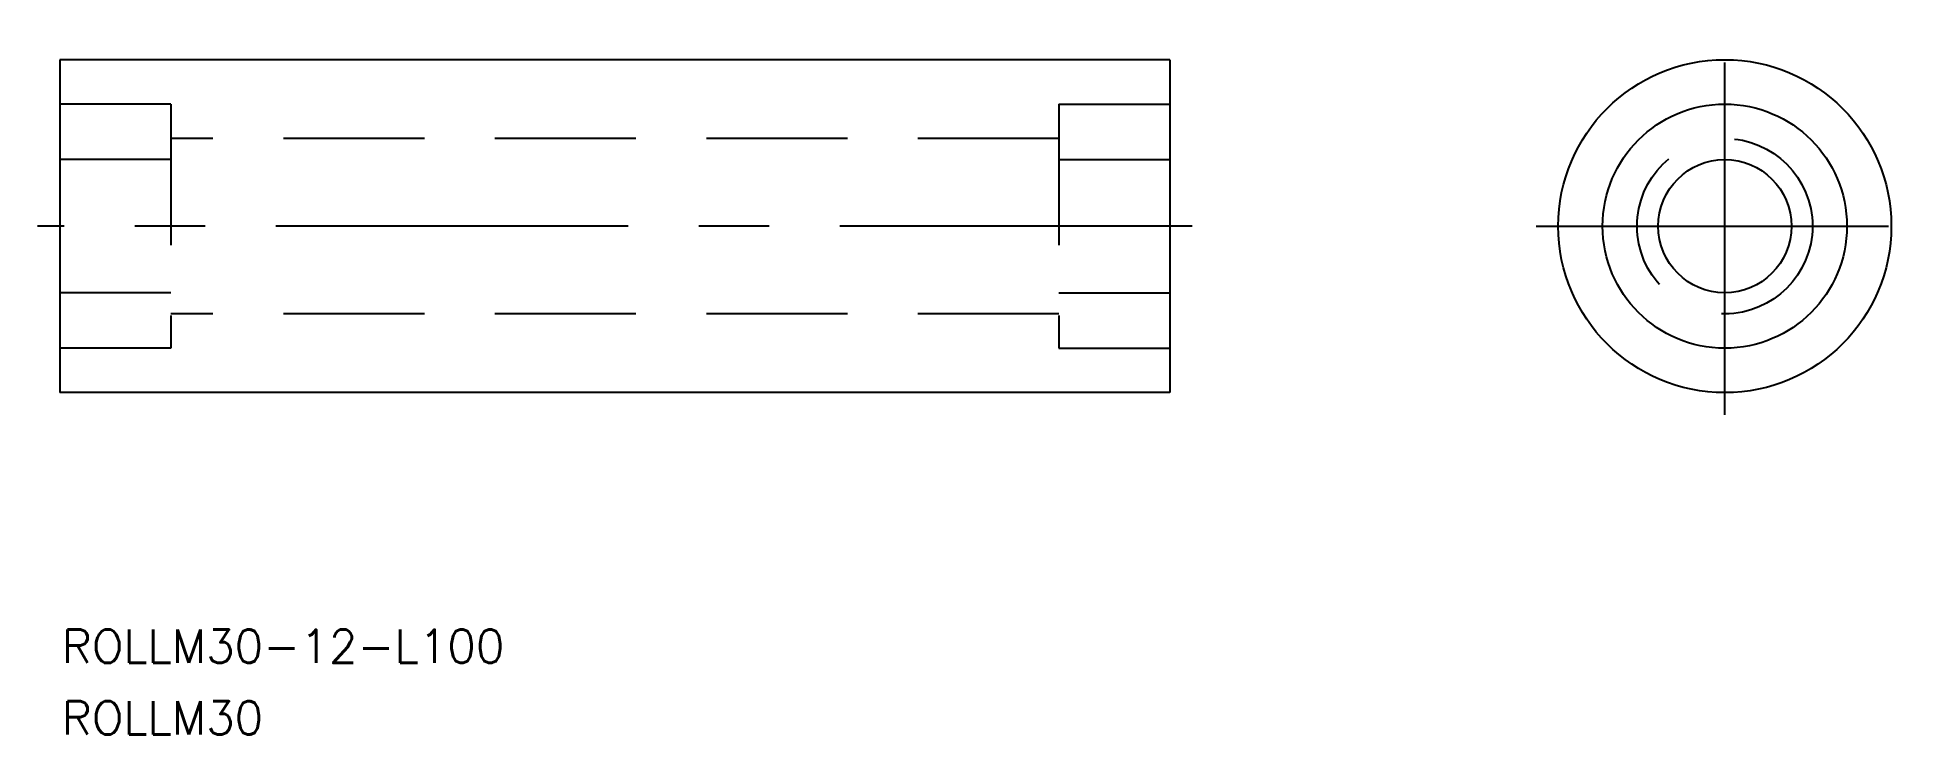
# Model space of a CAD drawing. Extents: x -2 to 167, y -46 to 17.
import ezdxf

# ---------------------------------------------------------------- set-up
doc = ezdxf.new("R2010")
doc.units = 0
doc.linetypes.add('CENTER', pattern=[50.8, 31.75, -6.35, 6.35, -6.35])
doc.linetypes.add('DASHED', pattern=[19.05, 12.7, -6.35])
doc.layers.get('0').update_dxf_attribs({"linetype": 'CONTINUOUS'})
doc.layers.add('CENTER', color=1, linetype='CENTER')
doc.styles.get("Standard").update_dxf_attribs({"font": 'txt.shx', "height": 3, "bigfont": 'bigfont.shx'})

# ---------------------------------------------------------------- blocks, each defined once
blk = doc.blocks.new('*U8')
at = {"color": 7, "linetype": 'CONTINUOUS'}
blk.add_text('ROLLM30-12-L100', height=3, dxfattribs=at).set_placement((0.2, -39.35))
blk = doc.blocks.new('*U9')
at = {"color": 7, "linetype": 'CONTINUOUS'}
blk.add_text('ROLLM30', height=3, dxfattribs=at).set_placement((0.2, -45.8))

msp = doc.modelspace()

# ---------------------------------------------------------------- linework, layer by layer
at = {"color": 7, "linetype": 'CONTINUOUS'}
for p, q in [((0, 15), (0, -15)), ((100, 15), (0, 15)), ((100, 15), (100, -15)), ((100, -15), (0, -15))]:
    msp.add_line(p, q, dxfattribs=at)
at = {"color": 3, "linetype": 'DASHED'}
for p, q in [((10, 11), (0, 11)), ((10, 11), (10, -11)), ((90, 11), (100, 11)), ((90, 11), (90, -11)), ((90, 7.9), (10, 7.9)), ((10, 6), (0, 6)), ((90, 6), (100, 6)), ((10, -6), (0, -6)), ((90, -6), (100, -6)), ((90, -7.9), (10, -7.9)), ((10, -11), (0, -11)), ((90, -11), (100, -11))]:
    msp.add_line(p, q, dxfattribs=at)
at = {"color": 7, "linetype": 'CONTINUOUS'}
for radius in [15, 11, 6]:
    msp.add_circle((149.97, 0), radius, dxfattribs=at)
at = {"color": 3, "linetype": 'DASHED'}
msp.add_circle((149.97, 0), 7.9, dxfattribs=at)
at = {"layer": 'CENTER', "color": 1, "linetype": 'CENTER'}
for p, q in [((149.97, -17), (149.97, 17)), ((102, 0), (-2, 0)), ((132.97, 0), (166.97, 0))]:
    msp.add_line(p, q, dxfattribs=at)

# ---------------------------------------------------------------- block references
at = {"color": 7, "linetype": 'CONTINUOUS'}
for name in ['*U8', '*U9']:
    msp.add_blockref(name, (0, 0), dxfattribs=at)

doc.saveas('drawing.dxf')
